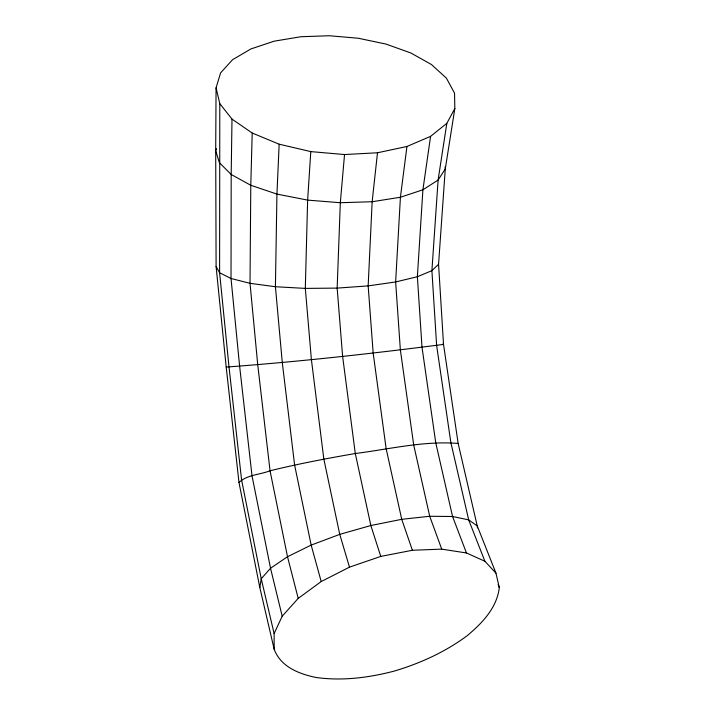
<?xml version="1.0" encoding="UTF-8"?>
<svg xmlns="http://www.w3.org/2000/svg" width="715" height="715" viewBox="0 0 715 715"><rect width="100%" height="100%" fill="white"/><g stroke="black" fill="none" stroke-linecap="round" stroke-linejoin="round"><path stroke-width="1.07" d="M216.064 87.873L219.791 103.639L232 119.101L252.207 133.026L250.786 185.274L250.018 283.319L257.74 364.775L270.047 470.774L287.51 556.726L298.209 598.392L282.193 616.214L274.122 633.588L274.176 649.265C280.691 666.889 299.21 674.048 316.236 677.507C342.315 681.118 368.627 677.731 393.956 671.171C420.161 663.395 445.284 651.991 467.27 635.626C482.205 623.087 496.934 607.902 499.302 587.623L495.96 573.153L477.236 525.891L458.154 443.434L443.523 344.407L438.563 264.273L445.275 168.972L454.838 108.546L454.526 93.12L446.401 78.132L431.404 64.493L410.768 52.937L385.886 44.053L358.251 38.235L329.383 35.75L300.827 36.733L274.149 41.184L250.902 48.942L232.59 59.685L220.586 72.903L216.064 87.873L215.698 150.713L216.1 266.516L226.199 367.063L238.989 482.509L259.822 587.569L274.176 649.265M252.207 133.026L279.154 144.198L276.937 194.096L275.418 286.733L282.273 362.433L294.616 465.072L311.168 545.098L321.205 581.554L298.209 598.392M279.154 144.198L310.793 151.607L307.638 200.111L305.314 288.395L311.382 359.511L323.85 459.146L339.75 534.373L349.492 567.147L321.205 581.554M454.838 108.546L446.821 123.338L430.582 136.359L406.942 146.486L377.493 152.769L344.532 154.547L340.322 202.729L337.158 288.109L342.601 356.258L355.292 453.525L370.844 525.525L380.773 556.413L412.394 550.264L441.727 549.138L466.466 552.972L484.895 561.257L495.96 573.153M377.493 152.769L372.149 201.728L368.162 285.893L373.159 352.969L386.145 448.716L401.732 519.322L412.394 550.264M406.942 146.486L400.418 197.251L395.636 281.96L400.364 349.912L413.726 445.123L429.715 516.266L441.727 549.138M430.582 136.359L422.905 189.788L417.372 276.723L422.02 347.365L435.793 443.005L452.559 516.507L466.466 552.972M446.821 123.338L438.098 180.073L431.905 270.654L436.633 345.497L450.843 442.46L468.674 519.868L484.895 561.257M259.822 587.569L261.234 578.766L241.563 479.792L229.032 367.135L219.603 272.737L219.791 103.639M216.475 148.684L215.698 150.713L219.344 162.645L231.186 174.478L250.786 185.274L276.937 194.096L307.638 200.111L340.322 202.729L372.149 201.728L400.418 197.251L422.905 189.788L438.098 180.073L445.275 168.972L445.123 166.854M238.989 482.509C247.024 474.68 259.983 474.769 270.047 470.774C298.218 463.883 326.719 458.44 355.292 453.525C389.326 449.226 423.718 440.672 458.154 443.434M438.563 264.273L431.905 270.654L417.372 276.723L395.636 281.96L368.162 285.893L337.158 288.109L305.314 288.395L275.418 286.733L250.018 283.319L231.025 278.501L219.603 272.737L216.1 266.516M349.492 567.147L380.773 556.413M226.199 367.063C298.798 361.745 371.308 353.684 443.523 344.407L442.737 344.13M310.793 151.607L344.532 154.547M498.078 584.53L499.302 587.623M282.193 616.214L270.538 568.246L252.011 475.806L239.641 366.366L231.025 278.501L231.186 174.478L232 119.101M274.122 633.588L261.234 578.766L270.538 568.246L287.51 556.726L311.168 545.098L339.75 534.373L370.844 525.525L401.732 519.322L429.715 516.266L452.559 516.507L468.674 519.868L477.236 525.891L477.459 527.92"/></g></svg>
